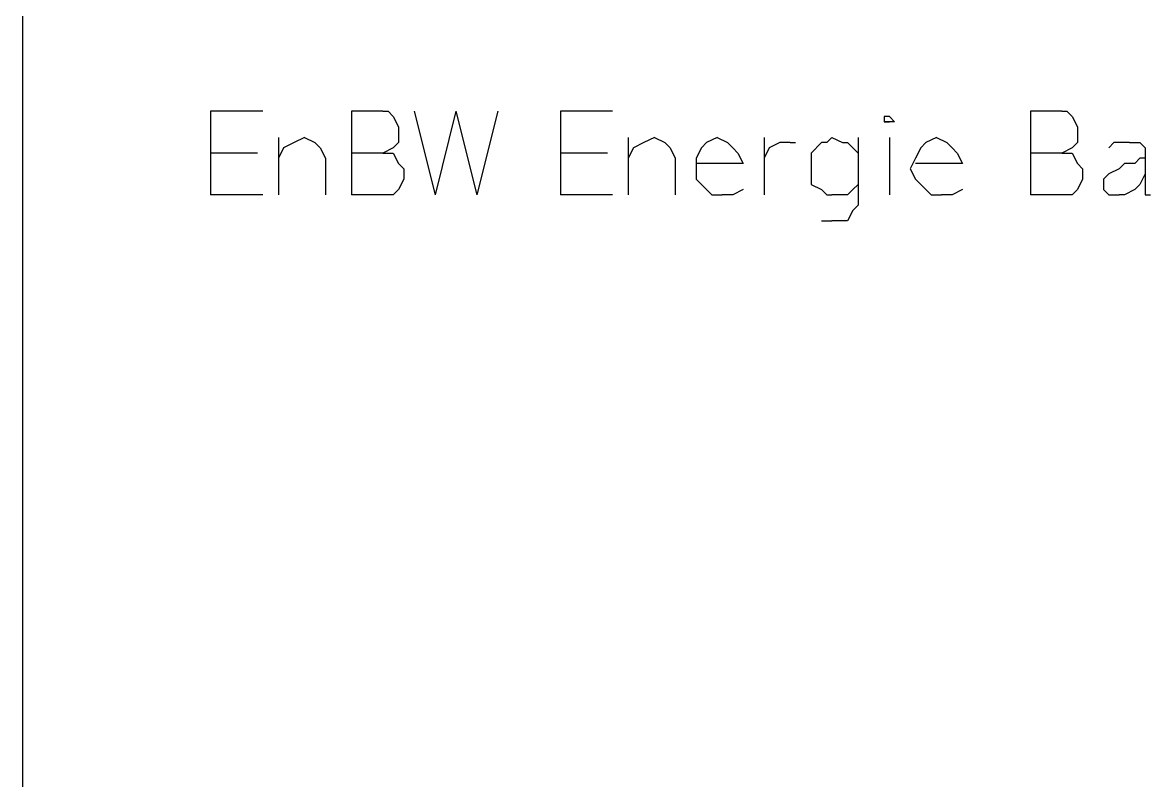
# Model space of a CAD drawing. Extents: x 0 to 594, y 0 to 420.
# Drawn here: x 409 to 430.6, y 85.88 to 100.4 of the extents above; entities that cross this region are included whole.
import ezdxf

# ---------------------------------------------------------------- set-up
doc = ezdxf.new("R2010")
doc.units = 0

msp = doc.modelspace()

# ---------------------------------------------------------------- linework, layer by layer
at = {"layer": 'GT_1', "flags": 128}
for points in [[(409, 120), (409, 10)], [(413.6, 98.7), (412.6, 98.7)], [(412.6, 98.7), (412.6, 97.1)], [(415.9, 98.7), (415.3, 98.7), (415.3, 97.1)], [(415.9, 98.7), (416, 98.7)], [(416, 98.7), (416.1, 98.6)], [(416.1, 98.6), (416.2, 98.4)], [(416.5, 98.7), (416.9, 97.1)], [(417.3, 98.7), (416.9, 97.1)], [(417.3, 98.7), (417.7, 97.1)], [(418.1, 98.7), (417.7, 97.1)], [(420.3, 98.7), (419.3, 98.7)], [(419.3, 98.7), (419.3, 97.1)], [(425.6, 98.6), (425.5, 98.6)], [(425.5, 98.6), (425.5, 98.5)], [(425.5, 98.5), (425.5, 98.5)], [(425.5, 98.5), (425.6, 98.5)], [(425.6, 98.5), (425.5, 98.5)], [(425.6, 98.6), (425.7, 98.5)], [(425.6, 98.6), (425.6, 98.6)], [(425.6, 98.6), (425.6, 98.6)], [(425.6, 98.5), (425.6, 98.5)], [(425.7, 98.5), (425.6, 98.5)], [(425.6, 98.5), (425.6, 98.5)], [(428.9, 98.7), (428.3, 98.7), (428.3, 97.1)], [(428.9, 98.7), (429, 98.7)], [(429, 98.7), (429.1, 98.6)], [(429.1, 98.6), (429.2, 98.4)], [(416.2, 98.4), (416.2, 98.2)], [(429.2, 98.4), (429.2, 98.2)], [(413.9, 98.2), (413.9, 97.1)], [(414.2, 98.1), (414, 98)], [(414.4, 98.2), (414.2, 98.1)], [(414.4, 98.2), (414.6, 98.1), (414.7, 98), (414.8, 97.8), (414.8, 97.1)], [(416.2, 98.1), (416.1, 98)], [(416.2, 98.2), (416.2, 98.1)], [(420.6, 98.2), (420.6, 97.1)], [(420.9, 98.1), (420.7, 98)], [(421.1, 98.2), (420.9, 98.1)], [(421.1, 98.2), (421.3, 98.1), (421.4, 98), (421.5, 97.8), (421.5, 97.1)], [(422.3, 98.2), (422.1, 98.1), (422, 98), (421.9, 97.8), (421.9, 97.6), (421.9, 97.4), (422, 97.3), (422.2, 97.1), (422.4, 97.1)], [(422.3, 98.2), (422.5, 98.1)], [(422.5, 98.1), (422.6, 98)], [(423.2, 98.2), (423.2, 97.1)], [(423.5, 98.1), (423.3, 98)], [(423.7, 98.1), (423.5, 98.1)], [(423.7, 98.1), (423.8, 98.1)], [(424.5, 98.2), (424.4, 98.1), (424.3, 98.1), (424.1, 97.9), (424.1, 97.7), (424.1, 97.5), (424.1, 97.3), (424.3, 97.2), (424.4, 97.1), (424.5, 97.1)], [(424.5, 98.2), (424.7, 98.1)], [(424.7, 98.1), (424.8, 98.1)], [(424.8, 98.1), (424.9, 98)], [(425, 98.2), (425, 96.9)], [(425.6, 98.2), (425.6, 97.1)], [(426.5, 98.2), (426.3, 98.1), (426.2, 98), (426.1, 97.8), (426, 97.6), (426.1, 97.4), (426.2, 97.3), (426.4, 97.1), (426.6, 97.1)], [(426.5, 98.2), (426.7, 98.1)], [(426.7, 98.1), (426.8, 98)], [(429.2, 98.1), (429.1, 98)], [(429.2, 98.2), (429.2, 98.1)], [(429.9, 98.1), (429.8, 98)], [(430.1, 98.1), (429.9, 98.1)], [(430.2, 98.1), (430.1, 98.1)], [(430.2, 98.1), (430.4, 98.1)], [(430.4, 98.1), (430.5, 98)], [(413.5, 97.9), (412.6, 97.9)], [(414, 98), (413.9, 97.8)], [(415.9, 97.9), (415.3, 97.9)], [(416.1, 98), (415.9, 97.9)], [(415.9, 97.9), (416.1, 97.9)], [(416.1, 97.9), (416.2, 97.7)], [(420.2, 97.9), (419.3, 97.9)], [(420.7, 98), (420.6, 97.8)], [(422.6, 98), (422.7, 97.9)], [(422.7, 97.9), (422.8, 97.7)], [(423.3, 98), (423.2, 97.8)], [(424.9, 98), (425, 97.9)], [(426.8, 98), (426.9, 97.9)], [(426.9, 97.9), (427, 97.7)], [(428.9, 97.9), (428.3, 97.9)], [(429.1, 98), (428.9, 97.9)], [(428.9, 97.9), (429.1, 97.9)], [(429.1, 97.9), (429.2, 97.7)], [(430.5, 98), (430.5, 97.8)], [(416.2, 97.7), (416.3, 97.6)], [(422.8, 97.7), (421.9, 97.7)], [(427, 97.7), (426.1, 97.7)], [(429.2, 97.7), (429.3, 97.6)], [(430.3, 97.7), (430.1, 97.7), (430, 97.6), (429.8, 97.5), (429.7, 97.4), (429.7, 97.4), (429.7, 97.2), (429.8, 97.1), (430, 97.1)], [(430.4, 97.8), (430.3, 97.7)], [(430.5, 97.8), (430.4, 97.8)], [(430.5, 97.8), (430.5, 97.2)], [(430.5, 97.8), (430.5, 97.8)], [(416.3, 97.6), (416.3, 97.4)], [(429.3, 97.6), (429.3, 97.4)], [(430.5, 97.5), (430.4, 97.3)], [(430.5, 97.6), (430.5, 97.5)], [(416.3, 97.4), (416.2, 97.2)], [(425, 97.3), (424.9, 97.2)], [(429.3, 97.4), (429.2, 97.2)], [(430.4, 97.3), (430.3, 97.2)], [(413.6, 97.1), (412.6, 97.1)], [(415.9, 97.1), (415.3, 97.1)], [(416.1, 97.1), (415.9, 97.1)], [(416.2, 97.2), (416.1, 97.1)], [(420.3, 97.1), (419.3, 97.1)], [(422.6, 97.1), (422.4, 97.1)], [(422.8, 97.2), (422.6, 97.1)], [(424.7, 97.1), (424.5, 97.1)], [(424.8, 97.1), (424.7, 97.1)], [(424.9, 97.2), (424.8, 97.1)], [(426.8, 97.1), (426.6, 97.1)], [(427, 97.2), (426.8, 97.1)], [(428.9, 97.1), (428.3, 97.1)], [(429.1, 97.1), (428.9, 97.1)], [(429.2, 97.2), (429.1, 97.1)], [(430.1, 97.1), (430, 97.1)], [(430.3, 97.2), (430.1, 97.1)], [(430.5, 97.2), (430.5, 97.1)], [(430.5, 97.1), (430.6, 97.1)], [(424.9, 96.8), (424.8, 96.6)], [(425, 96.9), (424.9, 96.8)], [(424.3, 96.6), (424.5, 96.6)], [(424.7, 96.6), (424.5, 96.6)], [(424.8, 96.6), (424.7, 96.6)]]:
    msp.add_lwpolyline(points, dxfattribs=at)

doc.saveas('drawing.dxf')
